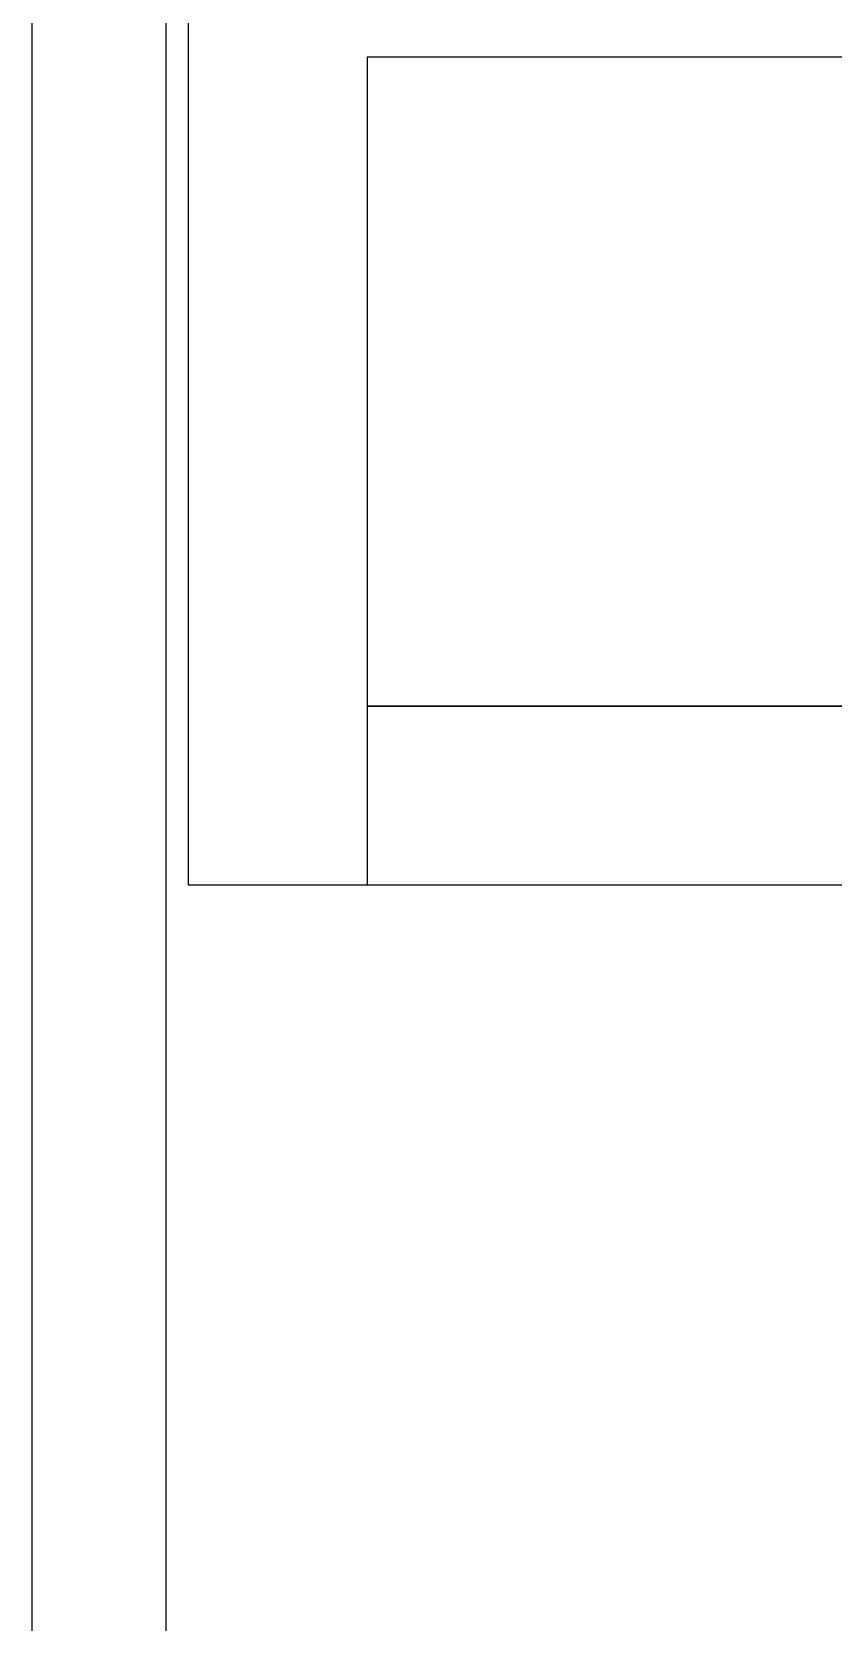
# Model space of a CAD drawing. Extents: x 223136 to 348136, y -32544 to -4064.
# Drawn here: x 240562 to 240741.3, y -30835.2 to -30479.4 of the extents above; entities that cross this region are included whole.
import ezdxf

# ---------------------------------------------------------------- set-up
doc = ezdxf.new("R2010")
doc.units = 0
doc.header["$LTSCALE"] = 20
doc.header["$MEASUREMENT"] = 0
doc.layers.add('WirringDuct', color=130, linetype='Continuous')

msp = doc.modelspace()

# ---------------------------------------------------------------- linework, layer by layer
at = {"color": 242, "true_color": 0xcd2027}
for points in [[(240562, -31210), (241162, -31210), (241162, -30410), (240562, -30410)], [(240592, -31180), (241132, -31180), (241132, -30440), (240592, -30440)]]:
    msp.add_lwpolyline(points, close=True, dxfattribs=at)
at = {"linetype": 'ByBlock'}
msp.add_lwpolyline([(240637, -30670.201), (241087, -30670.201), (241087, -30630.201), (240637, -30630.201)], close=True, dxfattribs=at)
at = {"layer": 'WirringDuct'}
for points in [[(240597, -30670.201), (241127, -30670.201), (241127, -30445), (240597, -30445)], [(240637, -30630.201), (241087, -30630.201), (241087, -30485), (240637, -30485)]]:
    msp.add_lwpolyline(points, close=True, dxfattribs=at)

doc.saveas('drawing.dxf')
